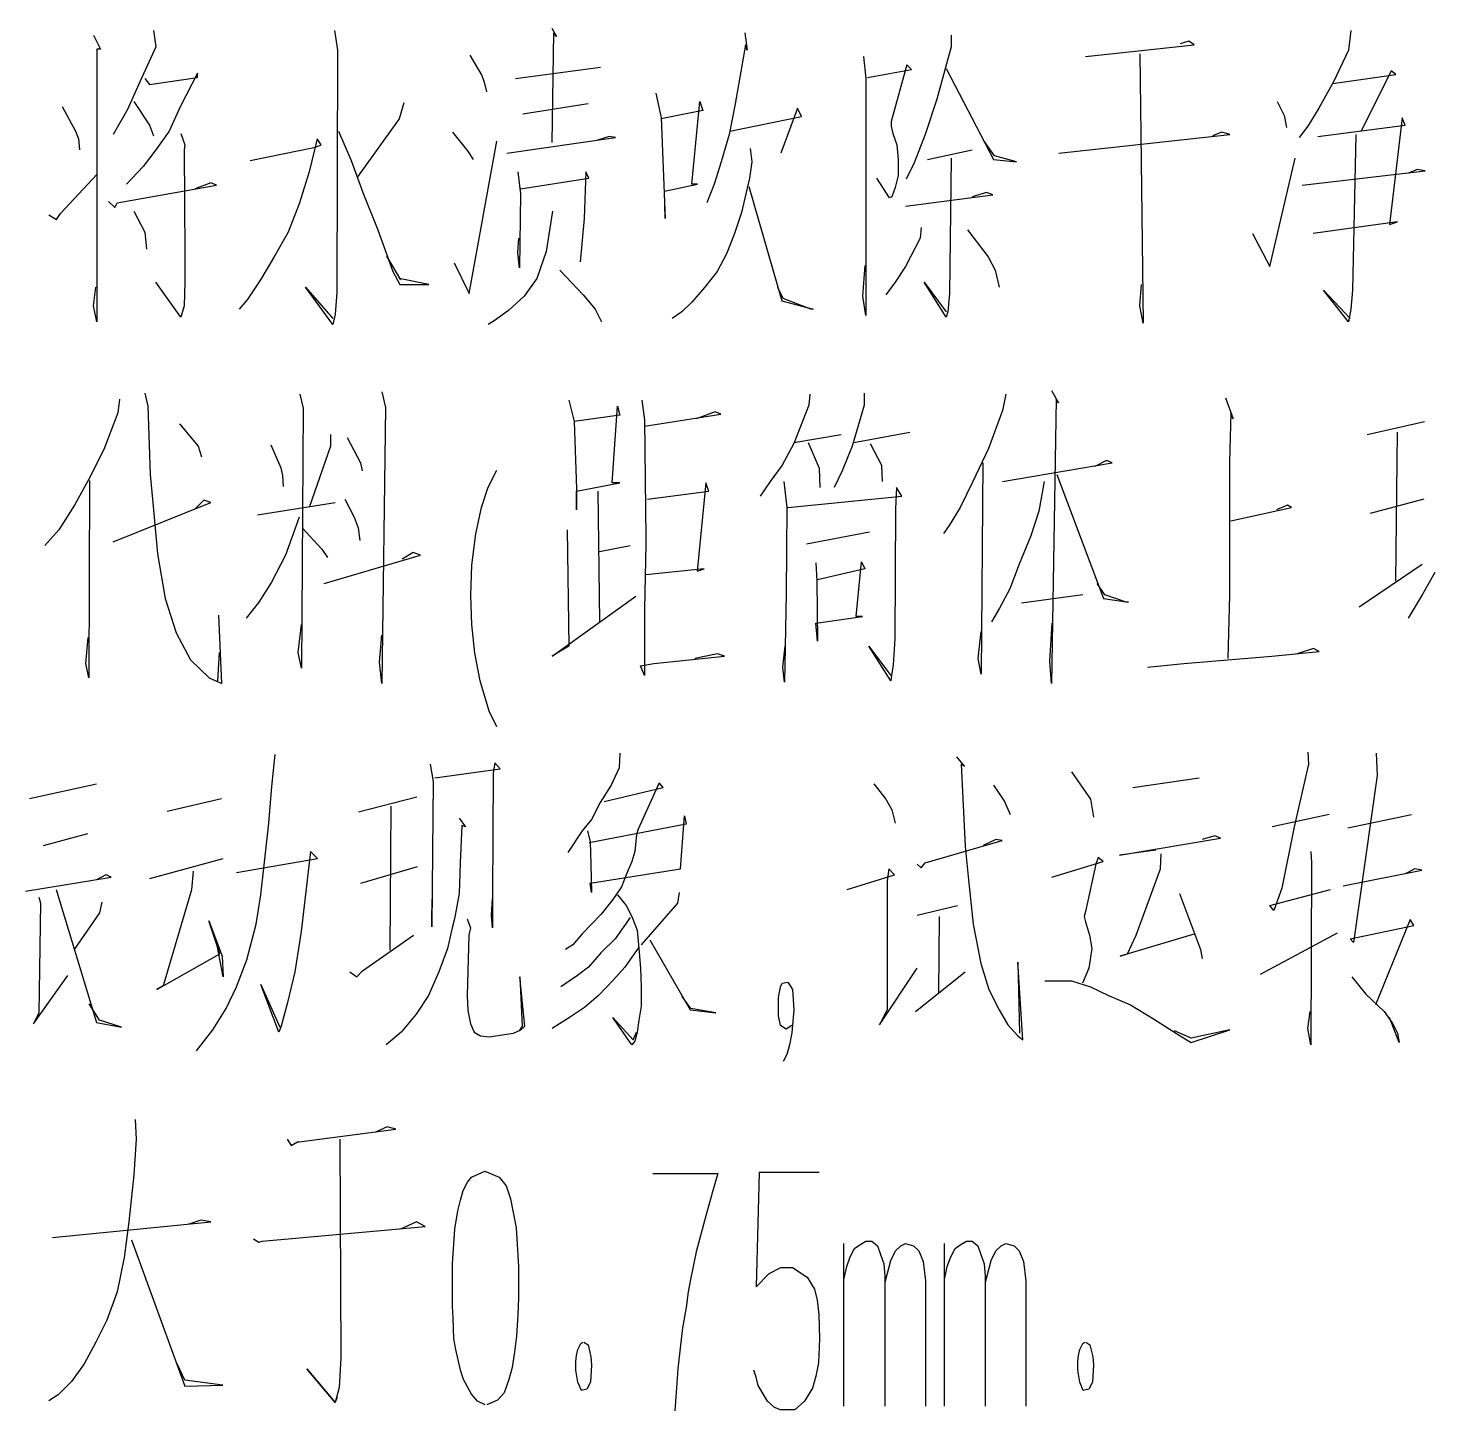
# Model space of a CAD drawing. Extents: x 0 to 8410, y 0 to 11890.
# Drawn here: x 6836.2 to 7069, y 10126.8 to 10356.4 of the extents above; entities that cross this region are included whole.
import ezdxf

# ---------------------------------------------------------------- set-up
doc = ezdxf.new("R2010")
doc.units = 0
doc.header["$MEASUREMENT"] = 0
doc.layers.add('6', color=7, linetype='Continuous')
doc.layers.add('8', color=7, linetype='Continuous')

# ---------------------------------------------------------------- blocks, each defined once
blk = doc.blocks.new('BLKENT759')
at = {"layer": '8', "color": 2, "linetype": 'Continuous'}
for p, q in [((6847.09, 10355.2), (6848.26, 10352.9)), ((6857.02, 10356), (6857.42, 10353.3)), ((6887.09, 10356), (6887.61, 10352.7)), ((6923.17, 10356.4), (6923.95, 10355)), ((6923.43, 10355.6), (6923.17, 10337.4)), ((6923.95, 10355), (6923.43, 10355.6)), ((6955.19, 10355.6), (6955.58, 10352.7)), ((6989.44, 10355.2), (6989.44, 10353.3)), ((7055.84, 10356), (7055.45, 10352.7)), ((6848.26, 10352.9), (6847.61, 10352.9)), ((6847.61, 10352.9), (6847.61, 10307.6)), ((6857.42, 10353.3), (6854.8, 10347.6)), ((6887.61, 10352.7), (6887.48, 10312.5)), ((6955.32, 10353.6), (6953.62, 10343.8)), ((6955.58, 10352.7), (6955.32, 10353.6)), ((6989.44, 10353.3), (6987.09, 10344.6)), ((7011.79, 10351.7), (7029.83, 10353.6)), ((7028.92, 10354.2), (7027.48, 10353.8)), ((7029.83, 10353.6), (7028.92, 10354.2)), ((7055.45, 10352.7), (7052.97, 10347.6)), ((6909.57, 10351.9), (6911.53, 10348.5)), ((6974.93, 10351.7), (6975.32, 10348)), ((6982.12, 10350.3), (6979.51, 10340.9)), ((6982.9, 10349.5), (6982.12, 10350.3)), ((7020.81, 10352.1), (7021.34, 10307.4)), ((6855.58, 10348), (6856.37, 10347)), ((6856.37, 10347), (6864.34, 10348.2)), ((6864.34, 10348.9), (6861.47, 10343.3)), ((6864.34, 10348.2), (6864.34, 10348.9)), ((6911.53, 10348.5), (6911.92, 10347.4)), ((6917.15, 10348), (6931.27, 10349.9)), ((6975.32, 10348), (6975.32, 10308.7)), ((6975.58, 10348.2), (6982.9, 10349.5)), ((6988.66, 10349.7), (6996.5, 10334.6)), ((7052.84, 10347.2), (7063.3, 10348.7)), ((7062.51, 10349.3), (7057.54, 10339.3)), ((7063.3, 10348.7), (7062.51, 10349.3)), ((6854.8, 10347.6), (6852.71, 10342.9)), ((6911.92, 10347.4), (6912.32, 10345.8)), ((6940.42, 10345.6), (6941.34, 10341.5)), ((7052.97, 10347.6), (7050.49, 10343.1)), ((6841.86, 10343.4), (6844.08, 10339.3)), ((6853.75, 10344.2), (6856.37, 10340.3)), ((6861.47, 10343.3), (6859.64, 10339.3)), ((6898.59, 10344), (6897.81, 10341.3)), ((6929.18, 10343.8), (6918.33, 10342.1)), ((6946.43, 10330.5), (6947.74, 10344.2)), ((6947.74, 10344.2), (6948.26, 10342.7)), ((6953.62, 10343.8), (6952.58, 10338.7)), ((6963.95, 10343.1), (6961.2, 10335.6)), ((6964.6, 10341.7), (6963.95, 10343.1)), ((6987.09, 10344.6), (6985.13, 10338.7)), ((7043.56, 10344.2), (7044.73, 10341.9)), ((7050.49, 10343.1), (7048.66, 10340.1)), ((6852.71, 10342.9), (6850.36, 10338.7)), ((6897.81, 10341.3), (6890.88, 10331.7)), ((6948.26, 10342.7), (6941.34, 10341.3)), ((6941.34, 10341.5), (6941.99, 10324.8)), ((6952.71, 10339.3), (6964.6, 10341.7)), ((6979.51, 10340.9), (6979.51, 10340.1)), ((7044.73, 10341.9), (7045.13, 10339.9)), ((7064.34, 10341.5), (7062.25, 10323.8)), ((7064.86, 10340.3), (7064.34, 10341.5)), ((6844.08, 10339.3), (6844.6, 10338)), ((6856.37, 10340.3), (6857.02, 10338.5)), ((6859.64, 10339.3), (6857.42, 10336.2)), ((6861.6, 10338.9), (6862.25, 10337)), ((6887.74, 10339.3), (6889.83, 10334.4)), ((6906.7, 10339.1), (6909.18, 10336)), ((6932.71, 10338.4), (6930.75, 10337.8)), ((6933.75, 10338.2), (6932.71, 10338.4)), ((6952.58, 10338.7), (6951.27, 10334.2)), ((6979.51, 10340.1), (6979.77, 10338.9)), ((6979.77, 10338.9), (6980.42, 10337)), ((6985.13, 10338.7), (6983.3, 10334)), ((7007.35, 10335.6), (7035.71, 10338.7)), ((7034.41, 10339.1), (7032.84, 10338.5)), ((7035.71, 10338.7), (7034.41, 10339.1)), ((7048.66, 10340.1), (7047.22, 10338.2)), ((7050.35, 10338.4), (7064.86, 10340.3)), ((7056.63, 10338.7), (7056.11, 10312.9)), ((6844.6, 10338), (6844.74, 10336.2)), ((6857.42, 10336.2), (6855.32, 10333.4)), ((6862.25, 10337), (6862.12, 10336.2)), ((6862.12, 10336.2), (6862.25, 10318.9)), ((6873.1, 10334.4), (6883.95, 10336.6)), ((6884.21, 10338), (6882.9, 10332.5)), ((6883.95, 10336.6), (6884.87, 10337)), ((6884.87, 10337), (6884.21, 10338)), ((6909.18, 10336), (6910.09, 10334.6)), ((6909.44, 10312.3), (6914.02, 10337.6)), ((6915.72, 10335.6), (6933.75, 10338.2)), ((6956.11, 10336.4), (6956.37, 10334.2)), ((6980.42, 10337), (6980.68, 10334.6)), ((6985.52, 10334.6), (6992.97, 10336.2)), ((6996.63, 10335.2), (6994.93, 10337.6)), ((6889.83, 10334.4), (6891.79, 10329.1)), ((6951.27, 10334.2), (6950.09, 10330.5)), ((6956.37, 10334.2), (6955.98, 10331.5)), ((6980.68, 10334.6), (6980.68, 10331.9)), ((6983.3, 10334), (6981.99, 10331.3)), ((6989.44, 10334.8), (6989.18, 10312.3)), ((6996.5, 10334.6), (7000.29, 10334.2)), ((7000.29, 10334.2), (6996.63, 10335.2)), ((7042.38, 10316.8), (7046.56, 10334.8)), ((6841.6, 10325.6), (6847.61, 10332.1)), ((6855.32, 10333.4), (6852.58, 10330.5)), ((6882.9, 10332.5), (6881.21, 10327.2)), ((6917.55, 10332.5), (6917.94, 10328.9)), ((6917.94, 10329.7), (6929.31, 10331.5)), ((6928.79, 10332.5), (6928.53, 10324.8)), ((6929.31, 10331.5), (6928.79, 10332.5)), ((6955.98, 10331.5), (6954.67, 10325.8)), ((6979.24, 10328.2), (6977.15, 10331.5)), ((6980.68, 10331.9), (6980.16, 10329.9)), ((7047.74, 10330.3), (7068.13, 10332.7)), ((7066.83, 10332.9), (7065.39, 10332.3)), ((7068.13, 10332.7), (7066.83, 10332.9)), ((6851.01, 10327.4), (6867.48, 10330.3)), ((6866.56, 10330.7), (6863.95, 10329.7)), ((6867.48, 10330.3), (6866.56, 10330.7)), ((6891.79, 10329.1), (6894.28, 10322.9)), ((6941.86, 10329.3), (6947.35, 10330.5)), ((6941.99, 10324.8), (6941.86, 10329.3)), ((6947.35, 10330.5), (6946.43, 10330.5)), ((6950.09, 10330.5), (6948.92, 10327.4)), ((6955.85, 10330.1), (6961.34, 10311.1)), ((6980.16, 10329.9), (6979.64, 10328.4)), ((6995.32, 10329.1), (6992.97, 10328.4)), ((6996.37, 10328.7), (6995.32, 10329.1)), ((6849.57, 10327.6), (6850.62, 10326.6)), ((6850.62, 10326.6), (6851.01, 10327.4)), ((6881.21, 10327.2), (6879.38, 10322.5)), ((6917.94, 10328.9), (6917.81, 10316.6)), ((6979.64, 10328.4), (6979.24, 10328.2)), ((6981.86, 10326.8), (6996.37, 10328.7)), ((6839.64, 10325.4), (6840.94, 10324.6)), ((6840.94, 10324.6), (6841.6, 10325.6)), ((6853.75, 10326), (6855.58, 10322.5)), ((6923.3, 10326), (6922.25, 10319.3)), ((6928.53, 10324.8), (6927.87, 10317.6)), ((6954.67, 10325.8), (6953.49, 10322.3)), ((6855.58, 10322.5), (6855.85, 10319.7)), ((6879.38, 10322.5), (6877.15, 10318.5)), ((6894.28, 10322.9), (6896.76, 10316)), ((6953.49, 10322.3), (6952.19, 10318.9)), ((6984.47, 10323.3), (6984.34, 10321.5)), ((6992.19, 10322.9), (6995.58, 10318.4)), ((7039.51, 10322.3), (7042.38, 10316.8)), ((7063.56, 10324.2), (7049.57, 10322.3)), ((7062.25, 10323.8), (7063.56, 10324.2)), ((6917.55, 10319.1), (6917.68, 10321.5)), ((6984.34, 10321.5), (6981.86, 10316.8)), ((6862.25, 10318.9), (6862.25, 10318)), ((6862.25, 10318), (6862.25, 10314.2)), ((6877.15, 10318.5), (6874.8, 10314.6)), ((6895.72, 10318.5), (6898.07, 10314.6)), ((6906.96, 10317.4), (6909.44, 10312.3)), ((6917.81, 10316.6), (6917.55, 10319.1)), ((6922.25, 10319.3), (6920.68, 10314.8)), ((6952.19, 10318.9), (6950.62, 10316)), ((6995.58, 10318.4), (6996.76, 10316.2)), ((6896.76, 10316), (6897.94, 10313.8)), ((6924.47, 10316.2), (6928.39, 10312.1)), ((6950.62, 10316), (6948.53, 10313.3)), ((6974.8, 10311.9), (6975.19, 10317)), ((6981.86, 10316.8), (6980.16, 10314.2)), ((6996.76, 10316.2), (6997.41, 10313.4)), ((6847.09, 10310.3), (6847.48, 10313.4)), ((6861.6, 10308.4), (6857.42, 10314.2)), ((6862.25, 10314.2), (6862.12, 10310.3)), ((6874.8, 10314.6), (6872.58, 10311.3)), ((6886.83, 10307.2), (6882.25, 10313.4)), ((6882.25, 10313.4), (6886.83, 10308.2)), ((6902.77, 10313.8), (6897.81, 10314.8)), ((6897.94, 10313.8), (6902.77, 10313.8)), ((6920.68, 10314.8), (6918.59, 10311.9)), ((6948.53, 10313.3), (6946.43, 10310.9)), ((6961.6, 10311.5), (6960.68, 10313.3)), ((6980.16, 10314.2), (6978.59, 10312.1)), ((6988.66, 10308.4), (6985, 10314.2)), ((6985, 10314.2), (6988.66, 10309.3)), ((7020.81, 10310.3), (7021.07, 10313.8)), ((7055.45, 10307.6), (7051.27, 10312.9)), ((7051.27, 10312.9), (7055.71, 10308.2)), ((7056.11, 10312.9), (7055.84, 10309.7)), ((6872.58, 10311.3), (6871.27, 10309.7)), ((6887.48, 10312.5), (6887.22, 10308.9)), ((6918.59, 10311.9), (6915.98, 10309.5)), ((6928.39, 10312.1), (6930.36, 10309.7)), ((6946.43, 10310.9), (6944.73, 10309.3)), ((6961.34, 10311.1), (6966.56, 10309.7)), ((6966.17, 10309.7), (6961.6, 10311.5)), ((6975.32, 10308.7), (6974.8, 10311.9)), ((6989.18, 10312.3), (6988.92, 10309.3)), ((6847.61, 10307.6), (6847.09, 10310.3)), ((6862.12, 10310.3), (6861.6, 10308.4)), ((6887.22, 10308.9), (6886.83, 10307.2)), ((6915.98, 10309.5), (6913.62, 10307.8)), ((6930.36, 10309.7), (6931.4, 10307.6)), ((6944.73, 10309.3), (6943.17, 10308.2)), ((6966.56, 10309.7), (6966.17, 10309.7)), ((6988.92, 10309.3), (6988.66, 10308.4)), ((7021.34, 10307.4), (7020.81, 10310.3)), ((7055.84, 10309.7), (7055.45, 10307.6)), ((6913.62, 10307.8), (6912.58, 10307.2)), ((6851.4, 10294.8), (6851.14, 10292.5)), ((6855.58, 10295.8), (6856.11, 10293.6)), ((6881.34, 10295.6), (6881.86, 10293.3)), ((6894.93, 10296), (6895.58, 10293.4)), ((6925.98, 10294.6), (6926.89, 10291.1)), ((6938.13, 10294.6), (6938.53, 10291.3)), ((6965.98, 10295.6), (6965.85, 10293.8)), ((6975, 10295.8), (6975, 10293.8)), ((6998.53, 10295.6), (6998, 10292.9)), ((7006.11, 10296.2), (7007.28, 10294.2)), ((7006.89, 10294.8), (7006.11, 10247.6)), ((7007.28, 10294.2), (7006.89, 10294.8)), ((7035, 10295), (7036.3, 10291.5)), ((6851.14, 10292.5), (6848.79, 10286.4)), ((6856.11, 10293.6), (6856.5, 10282.3)), ((6881.86, 10293.3), (6881.6, 10250.1)), ((6895.58, 10293.4), (6894.93, 10247.6)), ((6934.47, 10292.1), (6926.89, 10291.1)), ((6933.17, 10280.9), (6934.08, 10293.6)), ((6934.08, 10293.6), (6934.47, 10292.1)), ((6938.53, 10290.3), (6951.21, 10292.3)), ((6950.29, 10292.7), (6947.15, 10291.5)), ((6951.21, 10292.3), (6950.29, 10292.7)), ((6965.85, 10293.8), (6963.36, 10287.4)), ((6975, 10293.8), (6973.04, 10287)), ((6998, 10292.9), (6995.65, 10286.6)), ((7035.91, 10292.5), (7035.65, 10284.4)), ((7036.3, 10291.5), (7035.91, 10292.5)), ((6861.34, 10290.7), (6864.47, 10287)), ((6926.89, 10291.1), (6927.28, 10279.9)), ((6938.53, 10291.3), (6938.79, 10271.7)), ((7058.52, 10288.9), (7068.07, 10291.1)), ((6876.5, 10287.2), (6878.2, 10283.4)), ((6886.43, 10288.9), (6886.43, 10287)), ((6889.18, 10288.4), (6891.4, 10284.2)), ((6963.36, 10287.4), (6961.4, 10283.8)), ((6963.36, 10287.6), (6971.21, 10288.9)), ((6965.72, 10287.6), (6967.55, 10283.3)), ((6973.3, 10287.6), (6982.58, 10289.3)), ((6976.04, 10287.4), (6977.87, 10283.8)), ((7063.49, 10289.3), (7063.23, 10264.6)), ((6848.79, 10286.4), (6846.3, 10281.5)), ((6864.47, 10287), (6865, 10285.2)), ((6886.43, 10287), (6882.9, 10276.8)), ((6973.04, 10287), (6971.34, 10282.9)), ((6995.65, 10286.6), (6993.04, 10281.1)), ((6878.2, 10283.4), (6878.46, 10282.1)), ((6891.4, 10284.2), (6891.66, 10282.9)), ((6912.58, 10280.2), (6914.02, 10283)), ((6961.4, 10283.8), (6959.44, 10281.1)), ((6967.55, 10283.3), (6967.68, 10280.1)), ((6971.34, 10282.9), (6970.03, 10280.1)), ((6977.87, 10283.8), (6978, 10281.1)), ((6994.73, 10284.2), (6994.47, 10249.1)), ((6998, 10281.1), (7016.17, 10284.2)), ((7015.26, 10284.6), (7013.3, 10283.6)), ((7016.17, 10284.2), (7015.26, 10284.6)), ((7035.65, 10284.4), (7035.65, 10262.3)), ((6846.3, 10281.5), (6843.95, 10277.2)), ((6846.43, 10281.3), (6846.3, 10248.5)), ((6856.5, 10282.3), (6857.02, 10276.4)), ((6878.46, 10282.1), (6878.59, 10280.3)), ((6911.47, 10276.8), (6912.58, 10280.2)), ((6927.28, 10279.5), (6934.47, 10280.9)), ((6934.47, 10280.9), (6933.17, 10280.9)), ((6948.72, 10280.9), (6947.28, 10266.2)), ((6949.24, 10279.5), (6948.72, 10280.9)), ((6959.44, 10281.1), (6957.74, 10278.7)), ((6961.66, 10281.1), (6962.19, 10276.8)), ((6993.04, 10281.1), (6990.94, 10276.8)), ((7004.93, 10281.1), (7004.02, 10276.2)), ((7007.02, 10282.3), (7014.73, 10261.7)), ((6865.39, 10278), (6863.95, 10276.6)), ((6866.56, 10277.6), (6865.39, 10278)), ((6888.79, 10278.2), (6890.36, 10275.2)), ((6927.28, 10279.9), (6927.28, 10276.4)), ((6927.28, 10276.4), (6927.28, 10279.5)), ((6930.81, 10279.5), (6931.07, 10257.8)), ((6939.05, 10278.2), (6949.24, 10279.5)), ((6962.32, 10276.8), (6981.27, 10278.7)), ((6980.36, 10280.1), (6980.22, 10276.6)), ((6981.27, 10278.7), (6980.36, 10280.1)), ((7067.94, 10278.2), (7059.05, 10275.8)), ((6843.95, 10277.2), (6841.34, 10273.1)), ((6850.36, 10271.1), (6866.56, 10277.6)), ((6857.02, 10276.4), (6857.68, 10269.1)), ((6874.28, 10275.6), (6887.22, 10277.6)), ((6910.55, 10272.4), (6911.47, 10276.8)), ((6962.19, 10276.8), (6962.06, 10262.5)), ((6980.22, 10276.6), (6980.09, 10255)), ((6990.94, 10276.8), (6989.11, 10273.8)), ((7004.02, 10276.2), (7002.71, 10272.1)), ((7035.91, 10274.6), (7045.98, 10276.8)), ((7045.32, 10277.2), (7043.49, 10276.4)), ((7045.98, 10276.8), (7045.32, 10277.2)), ((6881.21, 10275.2), (6878.98, 10268.9)), ((6881.73, 10273.4), (6885, 10269.9)), ((6890.36, 10275.2), (6891.01, 10273.4)), ((6891.01, 10273.4), (6891.27, 10271.3)), ((6989.11, 10273.8), (6988.2, 10272.5)), ((6841.34, 10273.1), (6838.98, 10270.5)), ((6909.9, 10267.2), (6910.55, 10272.4)), ((6925.72, 10273.1), (6925.98, 10253.8)), ((6938.79, 10271.7), (6938.79, 10270.7)), ((6975.91, 10272.7), (6965.45, 10270.7)), ((7002.71, 10272.1), (7000.75, 10267.4)), ((6857.68, 10269.1), (6858.98, 10261.7)), ((6878.98, 10268.9), (6876.63, 10264.4)), ((6885, 10269.9), (6885.91, 10268.5)), ((6885.39, 10264.2), (6901.34, 10268.9)), ((6900.16, 10269.3), (6898.33, 10268.2)), ((6901.34, 10268.9), (6900.16, 10269.3)), ((6931.07, 10269.5), (6936.17, 10270.5)), ((6938.79, 10270.7), (6938.53, 10259.9)), ((6909.7, 10262.2), (6909.9, 10267.2)), ((6948.46, 10266.6), (6938.79, 10265.6)), ((6947.28, 10266.2), (6948.46, 10266.6)), ((6967.02, 10267.6), (6967.15, 10264.6)), ((6975.13, 10266.6), (6967.28, 10264.8)), ((6973.69, 10258.7), (6974.6, 10267.8)), ((6974.6, 10267.8), (6975.13, 10266.6)), ((7000.75, 10267.4), (6999.18, 10263.3)), ((7057.22, 10260.3), (7067.68, 10267.4)), ((6876.63, 10264.4), (6874.54, 10261.1)), ((6967.15, 10264.6), (6967.28, 10254.6)), ((7015, 10262.3), (7013.69, 10264.2)), ((7069.77, 10266), (7067.68, 10262.3)), ((6858.98, 10261.7), (6860.81, 10256)), ((6909.9, 10257.4), (6909.7, 10262.2)), ((6923.23, 10252.1), (6937.09, 10262.1)), ((6962.06, 10262.5), (6961.79, 10247.8)), ((6999.18, 10263.3), (6997.48, 10260.1)), ((7011.34, 10262.3), (7001.14, 10260.9)), ((7014.73, 10261.7), (7018.92, 10261.1)), ((7018.53, 10261.1), (7015, 10262.3)), ((7035.65, 10262.3), (7035.39, 10251.7)), ((7067.68, 10262.3), (7065.32, 10258.4)), ((6874.54, 10261.1), (6872.45, 10258.4)), ((6938.53, 10259.9), (6938.53, 10248.9)), ((6997.48, 10260.1), (6996.17, 10257.8)), ((7018.92, 10261.1), (7018.53, 10261.1)), ((6868.4, 10247.6), (6867.87, 10258.9)), ((6881.07, 10252.7), (6881.6, 10257.4)), ((6910.36, 10252.6), (6909.9, 10257.4)), ((6967.02, 10257.6), (6974.73, 10258.7)), ((6967.28, 10254.6), (6967.02, 10257.6)), ((6974.73, 10258.7), (6973.69, 10258.7)), ((7005.85, 10251.3), (7006.24, 10257.6)), ((6845.78, 10250.9), (6846.17, 10255.2)), ((6860.81, 10256), (6863.17, 10251.5)), ((6894.54, 10251.1), (6894.93, 10255.6)), ((6980.09, 10255), (6979.83, 10250.7)), ((6993.95, 10251.7), (6994.47, 10256.2)), ((6867.74, 10248), (6868, 10252.7)), ((6881.6, 10250.1), (6881.07, 10252.7)), ((6911.27, 10248), (6910.36, 10252.6)), ((6925.98, 10253.8), (6923.23, 10252.1)), ((6950.68, 10252.5), (6946.89, 10251.7)), ((6951.86, 10252.1), (6950.68, 10252.5)), ((6961.53, 10250.3), (6961.92, 10253.8)), ((6979.44, 10248), (6975.78, 10253.8)), ((6975.78, 10253.8), (6979.44, 10248.9)), ((7042.71, 10252.1), (7050.55, 10252.9)), ((7049.64, 10253.4), (7046.89, 10252.5)), ((7050.55, 10252.9), (7049.64, 10253.4)), ((6846.3, 10248.5), (6845.78, 10250.9)), ((6863.17, 10251.5), (6866.3, 10248.5)), ((6894.93, 10247.6), (6894.54, 10251.1)), ((6937.87, 10250.5), (6940.09, 10250.9)), ((6938.53, 10248.9), (6937.87, 10250.5)), ((6940.09, 10250.9), (6951.86, 10252.1)), ((6961.79, 10247.8), (6961.53, 10250.3)), ((6979.83, 10250.7), (6979.57, 10248.9)), ((6994.47, 10249.1), (6993.95, 10251.7)), ((7006.11, 10247.6), (7005.85, 10251.3)), ((7022.05, 10250.3), (7028.07, 10250.9)), ((7028.07, 10250.9), (7042.71, 10252.1)), ((6866.3, 10248.5), (6868.4, 10247.6)), ((6912.77, 10243), (6911.27, 10248)), ((6979.57, 10248.9), (6979.44, 10248)), ((6914.02, 10240.4), (6912.77, 10243)), ((6934.47, 10236), (6934.34, 10233.6)), ((7048.66, 10236.2), (7048.79, 10234.2)), ((7060.03, 10236), (7060.16, 10232.3)), ((6876.7, 10230.5), (6877.22, 10235.8)), ((6902.97, 10234.2), (6903.49, 10231.3)), ((6913.69, 10234.4), (6913.43, 10232.7)), ((6914.6, 10233.4), (6913.69, 10234.4)), ((6934.34, 10233.6), (6933.03, 10230.7)), ((6990.36, 10235.4), (6991.66, 10233.8)), ((6991.66, 10233.8), (6991.14, 10234.2)), ((6991.14, 10234.2), (6991.79, 10220.5)), ((7048.79, 10234.2), (7046.43, 10223.8)), ((6903.49, 10231.3), (6903.36, 10219.7)), ((6903.75, 10231.9), (6914.6, 10233.4)), ((6913.43, 10232.7), (6913.3, 10212.3)), ((7009.44, 10232.9), (7012.58, 10228.4)), ((7019.64, 10230.3), (7030.62, 10231.9)), ((7060.16, 10232.3), (7056.24, 10204.6)), ((6836.43, 10228.5), (6847.55, 10230.9)), ((6876.17, 10224.4), (6876.7, 10230.5)), ((6933.03, 10230.7), (6931.2, 10227.8)), ((6931.86, 10228), (6941.66, 10230.3)), ((6941.01, 10231.1), (6937.48, 10223.4)), ((6941.66, 10230.3), (6941.01, 10231.1)), ((6976.63, 10230.9), (6978.59, 10228.4)), ((6996.5, 10230.7), (6998.33, 10228)), ((6859.31, 10226.4), (6868.33, 10228.5)), ((6900.75, 10228.7), (6891.07, 10226.2)), ((6896.43, 10227.2), (6896.3, 10203.3)), ((6931.2, 10227.8), (6929.77, 10225)), ((6978.59, 10228.4), (6979.64, 10226.6)), ((6979.64, 10226.6), (6980.16, 10224.4)), ((6998.33, 10228), (6999.24, 10225.8)), ((7012.58, 10228.4), (7013.1, 10225.4)), ((6875.39, 10217.4), (6876.17, 10224.4)), ((6907.81, 10225.2), (6908.85, 10223.8)), ((6929.77, 10225), (6928.2, 10223.1)), ((6944.54, 10216.8), (6945.19, 10225.6)), ((6945.19, 10225.6), (6945.45, 10224.2)), ((7052.19, 10225.8), (7042.77, 10223.8)), ((7055.32, 10223.6), (7065.91, 10225.8)), ((6838.79, 10220.7), (6846.11, 10222.7)), ((6908.2, 10224), (6907.94, 10217.8)), ((6908.85, 10223.8), (6908.2, 10224)), ((6928.2, 10223.1), (6925.85, 10219.5)), ((6929.11, 10223.1), (6929.51, 10221.3)), ((6945.45, 10224.2), (6929.38, 10221.1)), ((6937.22, 10222.5), (6936.96, 10219.7)), ((6937.48, 10223.4), (6937.22, 10222.5)), ((7033.23, 10222.3), (7031.14, 10221.7)), ((7034.15, 10221.9), (7033.23, 10222.3)), ((7046.43, 10223.8), (7044.34, 10213.6)), ((6883.1, 10219.7), (6882.45, 10214)), ((6884.28, 10218.5), (6883.1, 10219.7)), ((6903.36, 10219.7), (6903.23, 10207.2)), ((6929.51, 10221.3), (6929.64, 10217.6)), ((6936.96, 10219.7), (6936.43, 10218)), ((6985.13, 10217.8), (6997.94, 10221.5)), ((6991.79, 10220.5), (6992.32, 10215)), ((6996.89, 10221.7), (6994.8, 10220.7)), ((6997.94, 10221.5), (6996.89, 10221.7)), ((7017.41, 10219.1), (7034.15, 10221.9)), ((7023.43, 10219.9), (7017.41, 10219.1)), ((7049.18, 10219.7), (7049.31, 10217.8)), ((6856.43, 10215.2), (6868.59, 10218.5)), ((6870.81, 10216.2), (6884.28, 10218.5)), ((6874.87, 10212.5), (6875.39, 10217.4)), ((6907.94, 10217.8), (6907.81, 10212.7)), ((6929.64, 10217.6), (6929.77, 10212.9)), ((6936.43, 10218), (6935.52, 10215.8)), ((6983.82, 10217.6), (6984.47, 10217)), ((6984.47, 10217), (6985.13, 10217.8)), ((7006.17, 10215.4), (7014.67, 10218)), ((7013.49, 10217.6), (7011.79, 10209.7)), ((7013.88, 10218.7), (7013.49, 10217.6)), ((7014.67, 10218), (7013.88, 10218.7)), ((7024.21, 10216.8), (7024.34, 10219.3)), ((7049.31, 10217.8), (7049.18, 10187.6)), ((6835.78, 10213.1), (6850.03, 10215.4)), ((6849.11, 10215.8), (6847.55, 10215)), ((6850.03, 10215.4), (6849.11, 10215.8)), ((6863.62, 10216.4), (6863.36, 10213.3)), ((6891.47, 10214.4), (6900.88, 10217.2)), ((6929.51, 10214.4), (6944.54, 10216.8)), ((6935.52, 10215.8), (6934.73, 10213.8)), ((6972.19, 10213.4), (6980.03, 10215.8)), ((6979.11, 10216.8), (6978.85, 10214.8)), ((6980.03, 10215.8), (6979.11, 10216.8)), ((6992.32, 10215), (6993.1, 10207.6)), ((7020.16, 10205.8), (7024.21, 10216.8)), ((7054.54, 10214), (7067.61, 10216.6)), ((7066.43, 10216.8), (7064.86, 10216)), ((7067.61, 10216.6), (7066.43, 10216.8)), ((6840.88, 10213.4), (6847.55, 10191.3)), ((6863.36, 10213.3), (6858.66, 10197.4)), ((6882.45, 10214), (6881.53, 10206.4)), ((6903.23, 10209.1), (6903.36, 10212.7)), ((6907.81, 10212.7), (6907.02, 10208.5)), ((6929.77, 10212.9), (6929.51, 10214.4)), ((6934.73, 10213.8), (6933.3, 10211.7)), ((6944.28, 10212.9), (6944.02, 10211.1)), ((6978.85, 10214.8), (6978.85, 10193.4)), ((7027.35, 10212.7), (7030.88, 10203.4)), ((7042.38, 10210.7), (7052.45, 10213.4)), ((7044.34, 10213.6), (7043.03, 10209.9)), ((6838, 10212.1), (6838.26, 10211.1)), ((6838.26, 10211.1), (6838, 10192.9)), ((6848.46, 10211.3), (6848.07, 10209.5)), ((6874.08, 10207.6), (6874.87, 10212.5)), ((6913.17, 10209.1), (6913.3, 10211.9)), ((6913.3, 10212.3), (6913.3, 10207)), ((6933.3, 10211.7), (6931.34, 10209.3)), ((6934.08, 10212.5), (6935.52, 10210.7)), ((6935.52, 10210.7), (6936.43, 10208.9)), ((6944.02, 10211.1), (6938, 10204.2)), ((6983.82, 10209.1), (6990.49, 10210.7)), ((7043.03, 10209.9), (7042.38, 10210.7)), ((6848.07, 10209.5), (6843.89, 10203.4)), ((6868.07, 10202.7), (6866.24, 10208.2)), ((6866.24, 10208.2), (6868.46, 10202.3)), ((6903.23, 10207.2), (6903.23, 10209.1)), ((6907.02, 10208.5), (6906.63, 10207)), ((6909.11, 10208.5), (6909.64, 10207)), ((6913.3, 10207), (6913.17, 10209.1)), ((6931.34, 10209.3), (6929.77, 10207.6)), ((6936.17, 10208.7), (6933.69, 10205.2)), ((6936.43, 10208.9), (6937.35, 10206.6)), ((6987.48, 10208.9), (6987.35, 10196.2)), ((7011.79, 10209.7), (7011.53, 10208.9)), ((7011.53, 10208.9), (7011.79, 10208)), ((7011.79, 10208), (7012.45, 10205.8)), ((7065.65, 10208.4), (7059.9, 10194.2)), ((7066.3, 10207.4), (7065.65, 10208.4)), ((6872.51, 10201.7), (6874.08, 10207.6)), ((6881.53, 10206.4), (6880.49, 10199.7)), ((6891.73, 10199.9), (6900.22, 10205.8)), ((6906.63, 10207), (6905.85, 10203.6)), ((6909.38, 10205.8), (6909.11, 10195.8)), ((6909.64, 10207), (6909.38, 10205.8)), ((6928.2, 10206), (6926.63, 10204.2)), ((6929.77, 10207.6), (6928.2, 10206)), ((6937.35, 10206.6), (6937.61, 10203.6)), ((6993.1, 10207.6), (6994.41, 10201.1)), ((7012.45, 10205.8), (7012.84, 10203.6)), ((7029.96, 10206), (7017.54, 10202.3)), ((7018.72, 10202.7), (7020.16, 10205.8)), ((7040.81, 10199.3), (7053.62, 10206.2)), ((7055.71, 10205.2), (7066.3, 10207.4)), ((6868.59, 10198.9), (6867.68, 10203.8)), ((6905.85, 10203.6), (6904.41, 10199.7)), ((6926.63, 10204.2), (6925.45, 10203.4)), ((6933.69, 10205.2), (6931.34, 10202.9)), ((6937.61, 10203.8), (6935.26, 10200.5)), ((6937.61, 10203.6), (6937.87, 10200.3)), ((6939.44, 10205), (6946.11, 10193.4)), ((7012.84, 10203.6), (7012.32, 10200.3)), ((7030.88, 10203.4), (7031.14, 10201.9)), ((7056.24, 10204.6), (7055.71, 10205.2)), ((6857.61, 10196.8), (6868.07, 10202.7)), ((6868.46, 10202.3), (6868.59, 10198.9)), ((6870.81, 10197.2), (6872.51, 10201.7)), ((6931.34, 10202.9), (6929.24, 10200.5)), ((6994.41, 10201.1), (6995.71, 10196.8)), ((7001.34, 10188.4), (7000.55, 10201.3)), ((7000.55, 10201.3), (7000.81, 10189.5)), ((7017.54, 10202.3), (7018.72, 10202.7)), ((6837.09, 10191.1), (6842.84, 10199.1)), ((6880.49, 10199.7), (6879.31, 10194.6)), ((6889.64, 10199.7), (6890.81, 10198.9)), ((6890.81, 10198.9), (6891.73, 10199.9)), ((6904.41, 10199.7), (6902.71, 10195.8)), ((6918.66, 10190.7), (6917.87, 10198.9)), ((6917.87, 10198.9), (6918.26, 10190.7)), ((6927.41, 10199.1), (6924.67, 10197.2)), ((6929.24, 10200.5), (6927.41, 10199.1)), ((6935.26, 10200.5), (6933.43, 10198.4)), ((6937.87, 10200.3), (6938, 10197.2)), ((6977.54, 10190.9), (6983.82, 10200.3)), ((6983.56, 10193.1), (6991.79, 10199.7)), ((7012.32, 10200.3), (7011.27, 10197.8)), ((7055.98, 10198.9), (7058.33, 10196)), ((6858.66, 10197.4), (6857.61, 10196.8)), ((6869.11, 10193.6), (6870.81, 10197.2)), ((6877.87, 10189.7), (6874.87, 10197.6)), ((6874.87, 10197.6), (6878, 10190.5)), ((6933.43, 10198.4), (6930.94, 10195.8)), ((6938, 10197.2), (6938, 10194)), ((6960.81, 10195.4), (6961.14, 10197.2)), ((6961.14, 10197.2), (6961.4, 10197.8)), ((6961.4, 10197.8), (6962.32, 10198)), ((6962.32, 10198), (6963.1, 10196.8)), ((6963.1, 10196.8), (6963.36, 10193.4)), ((6995.71, 10196.8), (6997.41, 10193.4)), ((7005, 10198.2), (7009.44, 10198.2)), ((7009.44, 10198.2), (7012.58, 10197.2)), ((7012.58, 10197.2), (7015.58, 10195.8)), ((6848.07, 10191.7), (6846.37, 10194.4)), ((6879.31, 10194.6), (6878.26, 10190.7)), ((6902.71, 10195.8), (6900.62, 10192.7)), ((6909.11, 10195.8), (6909.24, 10193.3)), ((6930.94, 10195.8), (6928.59, 10193.8)), ((6946.24, 10193.6), (6944.8, 10195.6)), ((6960.81, 10192.4), (6960.81, 10195.4)), ((7015.58, 10195.8), (7019.24, 10194.2)), ((7019.24, 10194.2), (7023.03, 10191.9)), ((7058.33, 10196), (7061.34, 10193.1)), ((6838, 10192.9), (6837.09, 10191.1)), ((6851.73, 10190.5), (6848.07, 10191.7)), ((6866.89, 10190.1), (6869.11, 10193.6)), ((6900.62, 10192.7), (6898.13, 10189.7)), ((6909.24, 10193.3), (6909.64, 10191.1)), ((6926.11, 10192.1), (6923.23, 10190.3)), ((6928.59, 10193.8), (6926.11, 10192.1)), ((6936.43, 10187.6), (6933.3, 10192.1)), ((6933.3, 10192.1), (6936.69, 10188.4)), ((6937.61, 10191.7), (6937.35, 10189.7)), ((6938, 10194), (6937.61, 10191.7)), ((6946.11, 10193.4), (6950.42, 10192.9)), ((6950.42, 10192.9), (6946.24, 10193.6)), ((6961.14, 10190.8), (6960.81, 10192.4)), ((6963.36, 10193.4), (6963.03, 10189.6)), ((6978.85, 10193.4), (6977.54, 10190.9)), ((6997.41, 10193.4), (6998.85, 10190.9)), ((7023.03, 10191.9), (7027.48, 10189.1)), ((7048.66, 10190.3), (7049.05, 10193.1)), ((7061.34, 10193.1), (7062.77, 10191.1)), ((7063.82, 10188), (7062.25, 10192.1)), ((6847.55, 10191.3), (6851.73, 10190.5)), ((6864.15, 10186.6), (6866.89, 10190.1)), ((6878.26, 10190.7), (6877.87, 10189.7)), ((6898.13, 10189.7), (6895.65, 10187.6)), ((6909.64, 10191.1), (6910.29, 10189.7)), ((6910.29, 10189.7), (6911.34, 10189.1)), ((6912.77, 10188.9), (6916.83, 10189.5)), ((6916.83, 10189.5), (6918, 10190.1)), ((6918.26, 10190.7), (6917.74, 10189.9)), ((6918, 10190.1), (6918.66, 10190.7)), ((6936.69, 10188.4), (6937.22, 10189.7)), ((6937.35, 10189.7), (6936.96, 10188.2)), ((6962.05, 10190.2), (6961.14, 10190.8)), ((6963.03, 10190.8), (6962.05, 10190.2)), ((6963.03, 10189.6), (6962.64, 10187.6)), ((6998.85, 10190.9), (7000.55, 10189.1)), ((7029.31, 10188.7), (7026.56, 10189.9)), ((7029.31, 10188), (7035.71, 10190.1)), ((7035.71, 10190.1), (7029.31, 10188.7)), ((7049.18, 10187.6), (7048.66, 10190.3)), ((7062.77, 10191.1), (7063.56, 10189.5)), ((7063.56, 10189.5), (7063.82, 10188)), ((6911.34, 10189.1), (6912.77, 10188.9)), ((6936.96, 10188.2), (6936.43, 10187.6)), ((6962.64, 10187.6), (6962.19, 10186)), ((7000.55, 10189.1), (7001.34, 10188.4)), ((7027.48, 10189.1), (7029.31, 10188)), ((6962.19, 10186), (6961.6, 10184.8)), ((6854.02, 10175.2), (6854.15, 10171.9)), ((6881.21, 10171.5), (6897.28, 10173.6)), ((6895.85, 10174), (6893.89, 10173.1)), ((6897.28, 10173.6), (6895.85, 10174)), ((6854.15, 10171.9), (6853.75, 10166)), ((6879.24, 10171.9), (6879.9, 10170.9)), ((6879.9, 10170.9), (6880.94, 10171.5)), ((6880.94, 10171.5), (6881.21, 10171.5)), ((6888, 10171.9), (6888.13, 10135.6)), ((6909.83, 10165.6), (6912.06, 10166.6)), ((6912.06, 10166.6), (6914.41, 10165.6)), ((6939.96, 10166.2), (6950.75, 10166.2)), ((6950.75, 10166.2), (6949.83, 10163.2)), ((6957.61, 10166.4), (6957.09, 10147.4)), ((6967.55, 10166.4), (6957.61, 10166.4)), ((6853.75, 10166), (6852.97, 10158.2)), ((6908.46, 10163.4), (6909.18, 10164.8)), ((6909.18, 10164.8), (6909.83, 10165.6)), ((6914.41, 10165.6), (6915.58, 10164.2)), ((6915.58, 10164.2), (6916.3, 10162)), ((6907.55, 10160), (6908, 10161.8)), ((6908, 10161.8), (6908.46, 10163.4)), ((6916.3, 10162), (6917.22, 10157.2)), ((6949.83, 10163.2), (6948.72, 10159.2)), ((6907.09, 10157), (6907.55, 10160)), ((6948.72, 10159.2), (6947.15, 10153.2)), ((6840.29, 10155.6), (6866.56, 10158.2)), ((6852.97, 10158.2), (6852.19, 10152.3)), ((6864.87, 10158.5), (6862.91, 10157.8)), ((6866.56, 10158.2), (6864.87, 10158.5)), ((6875.06, 10155), (6902.12, 10157.4)), ((6900.68, 10158.2), (6898.07, 10157)), ((6902.12, 10157.4), (6900.68, 10158.2)), ((6906.7, 10151.2), (6907.09, 10157)), ((6917.22, 10157.2), (6917.61, 10150.8)), ((6853.36, 10155.2), (6862.25, 10130.9)), ((6873.62, 10155.4), (6874.54, 10154.8)), ((6874.54, 10154.8), (6875.06, 10155)), ((6971.66, 10127.6), (6971.66, 10154.6)), ((6974.28, 10154.4), (6975.32, 10155)), ((6975.32, 10155), (6976.3, 10155)), ((6976.3, 10155), (6977.22, 10154.2)), ((6981.08, 10154.2), (6981.86, 10154.6)), ((6981.86, 10154.6), (6983.23, 10154.2)), ((6988.33, 10127.6), (6988.33, 10154.6)), ((6990.94, 10154.4), (6991.99, 10155)), ((6991.99, 10155), (6992.97, 10155)), ((6992.97, 10155), (6993.89, 10154.2)), ((6997.74, 10154.2), (6998.53, 10154.6)), ((6998.53, 10154.6), (6999.9, 10154.2)), ((6852.19, 10152.3), (6851.01, 10146.6)), ((6947.15, 10153.2), (6946.17, 10148.6)), ((6972.12, 10150.8), (6972.71, 10152.4)), ((6972.71, 10152.4), (6973.43, 10153.8)), ((6973.43, 10153.8), (6974.28, 10154.4)), ((6977.22, 10154.2), (6977.74, 10152.8)), ((6977.74, 10152.8), (6978.26, 10151.2)), ((6979.44, 10151.8), (6980.23, 10153.4)), ((6980.23, 10153.4), (6981.08, 10154.2)), ((6983.23, 10154.2), (6984.08, 10153.4)), ((6984.08, 10153.4), (6984.8, 10151.6)), ((6988.79, 10150.8), (6989.38, 10152.4)), ((6989.38, 10152.4), (6990.1, 10153.8)), ((6990.1, 10153.8), (6990.94, 10154.4)), ((6993.89, 10154.2), (6994.41, 10152.8)), ((6994.41, 10152.8), (6994.93, 10151.2)), ((6996.11, 10151.8), (6996.89, 10153.4)), ((6996.89, 10153.4), (6997.74, 10154.2)), ((6999.9, 10154.2), (7000.75, 10153.4)), ((7000.75, 10153.4), (7001.47, 10151.6)), ((6906.7, 10144.2), (6906.7, 10151.2)), ((6917.61, 10150.8), (6917.61, 10145.6)), ((6959.24, 10149.6), (6961.21, 10150.6)), ((6961.21, 10150.6), (6963.1, 10150.6)), ((6963.1, 10150.6), (6965.58, 10149)), ((6971.66, 10148.6), (6972.12, 10150.8)), ((6978.26, 10151.2), (6978.46, 10149.2)), ((6978.53, 10148.2), (6979.44, 10151.8)), ((6984.8, 10151.6), (6985.19, 10148.4)), ((6988.33, 10148.6), (6988.79, 10150.8)), ((6994.93, 10151.2), (6995.13, 10149.2)), ((6995.19, 10148.2), (6996.11, 10151.8)), ((7001.47, 10151.6), (7001.86, 10148.4)), ((6946.17, 10148.6), (6945.78, 10146.6)), ((6957.09, 10147.4), (6959.24, 10149.6)), ((6965.58, 10149), (6966.76, 10147)), ((6978.46, 10149.2), (6978.46, 10127.6)), ((6985.19, 10148.4), (6985.19, 10127.6)), ((6995.13, 10149.2), (6995.13, 10127.6)), ((7001.86, 10148.4), (7001.86, 10127.6)), ((6851.01, 10146.6), (6849.31, 10141.9)), ((6917.61, 10145.6), (6917.55, 10142.8)), ((6945.78, 10146.6), (6945.45, 10144)), ((6966.76, 10147), (6967.22, 10145.2)), ((6967.22, 10145.2), (6967.48, 10142.8)), ((6906.76, 10142.2), (6906.7, 10144.2)), ((6945.45, 10144), (6944.87, 10140.6)), ((6849.31, 10141.9), (6847.48, 10138.2)), ((6906.89, 10138.8), (6906.76, 10142.2)), ((6917.55, 10142.8), (6917.28, 10139.2)), ((6944.87, 10140.6), (6944.47, 10137.2)), ((6967.48, 10142.8), (6967.61, 10138.8)), ((6847.48, 10138.2), (6845.52, 10134.6)), ((6907.22, 10137), (6906.89, 10138.8)), ((6917.28, 10139.2), (6916.96, 10136.6)), ((6928, 10138), (6928.33, 10138.2)), ((6928.46, 10138.2), (6929.18, 10137.8)), ((6967.61, 10138.8), (6967.42, 10134.8)), ((7011.34, 10138), (7011.66, 10138.2)), ((7011.8, 10138.2), (7012.51, 10137.8)), ((6908, 10133.6), (6907.22, 10137)), ((6916.96, 10136.6), (6916.56, 10134)), ((6927.15, 10135), (6927.28, 10136)), ((6927.28, 10136), (6927.48, 10137)), ((6927.48, 10137), (6928, 10138)), ((6929.18, 10137.8), (6929.64, 10135.8)), ((6944.47, 10137.2), (6944.08, 10133.8)), ((7010.49, 10135), (7010.62, 10136)), ((7010.62, 10136), (7010.81, 10137)), ((7010.81, 10137), (7011.34, 10138)), ((7012.51, 10137.8), (7012.97, 10135.8)), ((6845.52, 10134.6), (6843.43, 10131.7)), ((6862.25, 10131.9), (6860.94, 10134.6)), ((6887.22, 10128.2), (6882.51, 10133.8)), ((6882.51, 10133.8), (6887.22, 10128.2)), ((6888.13, 10135.6), (6887.87, 10130.7)), ((6908.53, 10132), (6908, 10133.6)), ((6916.56, 10134), (6916.04, 10132)), ((6927.15, 10133.6), (6927.15, 10135)), ((6927.48, 10131.6), (6927.15, 10133.6)), ((6929.77, 10134.4), (6929.57, 10131.6)), ((6929.64, 10135.8), (6929.77, 10134.4)), ((6944.08, 10133.8), (6943.56, 10126.8)), ((6957.09, 10132.4), (6956.7, 10133.6)), ((6967.42, 10134.8), (6967.02, 10132.6)), ((7010.49, 10133.6), (7010.49, 10135)), ((7010.81, 10131.6), (7010.49, 10133.6)), ((7013.1, 10134.4), (7012.91, 10131.6)), ((7012.97, 10135.8), (7013.1, 10134.4)), ((6843.43, 10131.7), (6841.21, 10129.5)), ((6868.53, 10131.1), (6862.25, 10131.9)), ((6909.83, 10129.6), (6908.53, 10132)), ((6916.04, 10132), (6915.26, 10129.8)), ((6928.07, 10130.2), (6927.48, 10131.6)), ((6929.57, 10131.6), (6928.98, 10130.4)), ((6957.42, 10131), (6957.09, 10132.4)), ((6967.02, 10132.6), (6966.43, 10130.6)), ((7011.4, 10130.2), (7010.81, 10131.6)), ((7012.91, 10131.6), (7012.32, 10130.4)), ((6841.21, 10129.5), (6839.64, 10128.5)), ((6862.25, 10130.9), (6868.53, 10131.1)), ((6887.87, 10130.7), (6887.22, 10128.2)), ((6887.22, 10128.2), (6887.61, 10129.1)), ((6910.81, 10128.4), (6909.83, 10129.6)), ((6915.26, 10129.8), (6914.15, 10128.6)), ((6928.98, 10130.4), (6928.07, 10130.2)), ((6958.98, 10128.4), (6957.42, 10131)), ((6966.43, 10130.6), (6965.13, 10128.4)), ((7012.32, 10130.4), (7011.4, 10130.2)), ((6912.12, 10127.8), (6910.81, 10128.4)), ((6914.15, 10128.6), (6912.38, 10127.8)), ((6960.16, 10127.4), (6958.98, 10128.4)), ((6961.14, 10127), (6960.16, 10127.4)), ((6963.49, 10127), (6961.14, 10127)), ((6965.13, 10128.4), (6963.49, 10127))]:
    blk.add_line(p, q, dxfattribs=at)

msp = doc.modelspace()

# ---------------------------------------------------------------- block references
at = {"layer": '6'}
msp.add_blockref('BLKENT759', (0, 0), dxfattribs=at)

doc.saveas('drawing.dxf')
